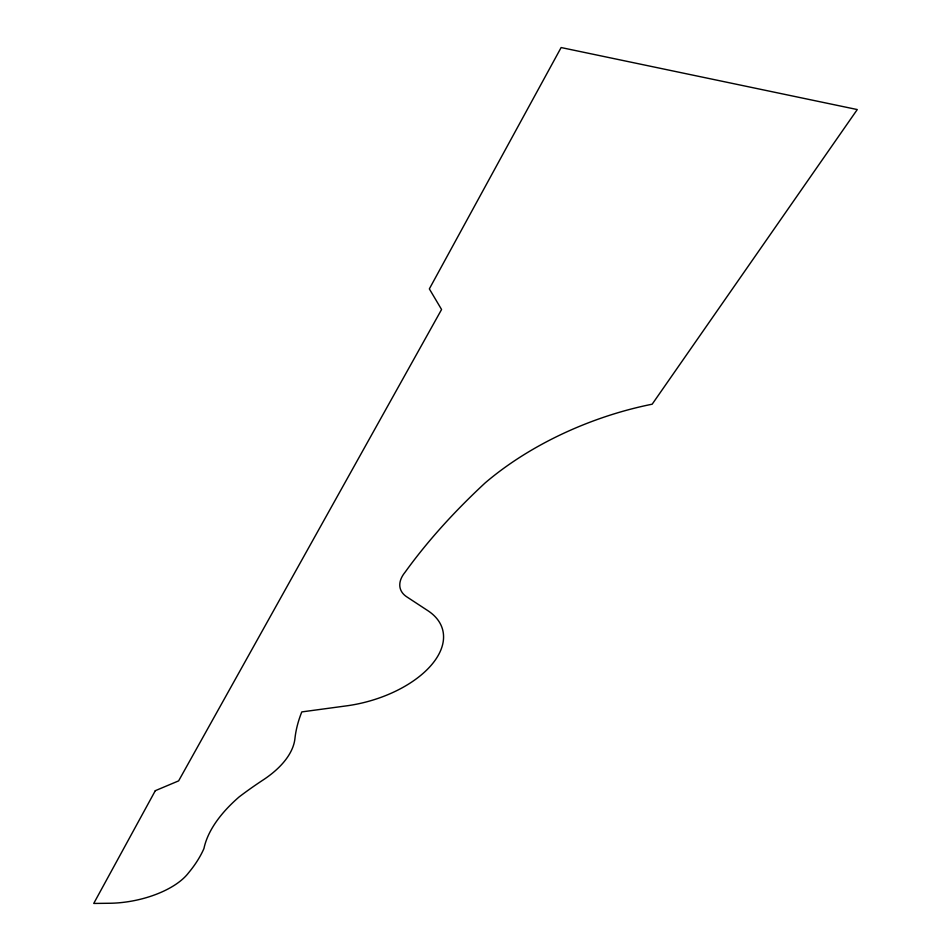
<?xml version="1.0" encoding="UTF-8"?>
<svg xmlns="http://www.w3.org/2000/svg" width="951" height="951" viewBox="0 0 951 951"><rect width="100%" height="100%" fill="white"/><g stroke="black" fill="none" stroke-linecap="round" stroke-linejoin="round"><path stroke-width="1.43" d="M155.31 790.685L93.733 903.45L110.685 903.248A67.129 31.847 -11 0 0 188.536 872.852A241.495 117.044 -8.5 0 0 203.942 848.542A185.897 88.229 -14.8 0 1 239.105 796.938A325.004 147.143 -16 0 1 263.855 779.487A104.206 54.136 -11.8 0 0 294.941 738.547A274.863 139.226 -18 0 1 301.8 711.907L346.639 705.844A91.95 50.32 -14.8 0 0 431.481 664.927A91.95 50.32 -14.8 0 0 427.855 610.673L406.731 596.812A39.157 22.277 -16.8 0 1 405.055 572.264A583.759 283.588 -23.2 0 1 485.176 482.894A221.428 122.394 -20.5 0 1 652.172 404.199L857.267 109.555L561.126 47.55L429.341 288.89L441.573 309.503L178.622 780.878L155.31 790.685"/></g></svg>
